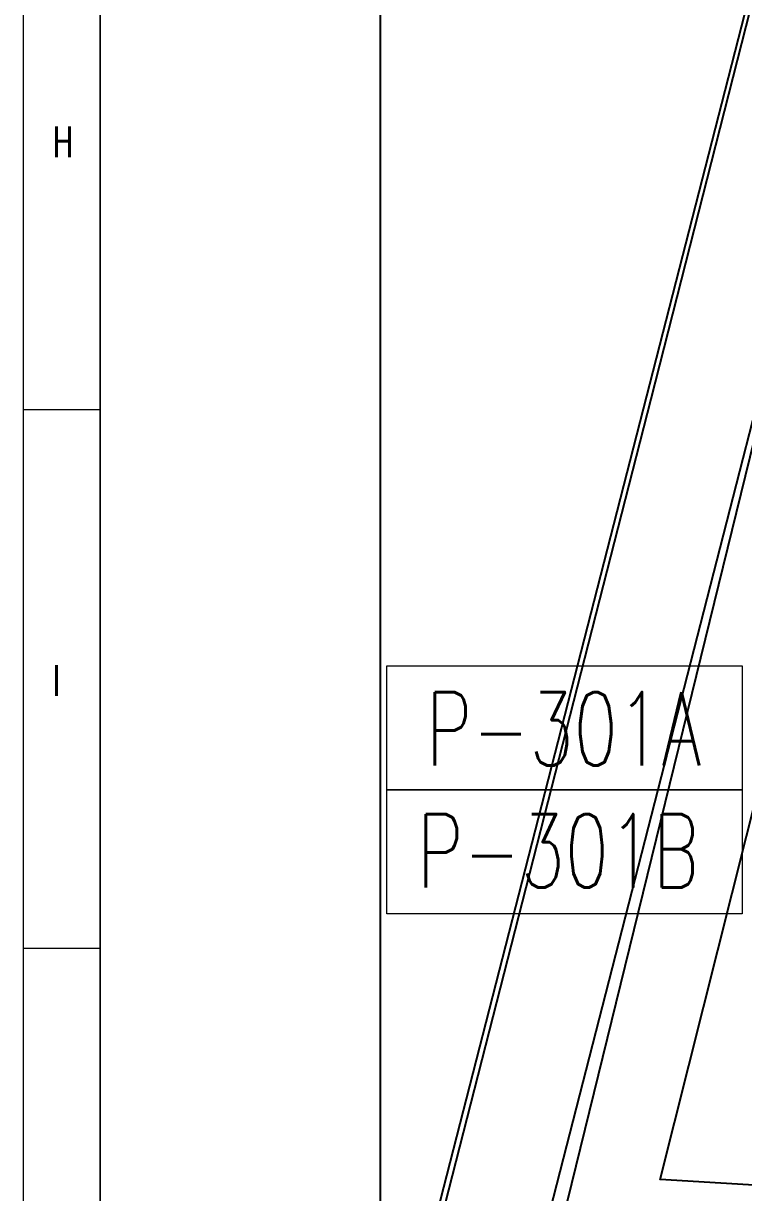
# Model space of a CAD drawing. Header units: inches. Extents: x -1128 to 651, y 96 to 845.
# Drawn here: x -1127.94 to -1105, y 680.05 to 717.26 of the extents above; entities that cross this region are included whole.
import ezdxf
from ezdxf.enums import TextEntityAlignment as Align

# ---------------------------------------------------------------- set-up
doc = ezdxf.new("R2010")
doc.units = ezdxf.units.IN
doc.header["$MEASUREMENT"] = 0
doc.layers.add('Background Stuff', color=253, linetype='Continuous')
doc.layers.add('Layer 1', color=7, linetype='Continuous')
doc.layers.add('Cables', color=7, linetype='Continuous', lineweight=0)
doc.styles.add('HZTXT', font='txt_qlt.shx', dxfattribs={"width": 0.7, "bigfont": 'hztxt.shx'})
doc.styles.add('TEG BORDER', font='txt_qlt.shx', dxfattribs={"width": 0.7, "bigfont": 'hztxt.shx'})

# ---------------------------------------------------------------- blocks, each defined once
blk = doc.blocks.new('TEG BORDER A2')
at = {"linetype": 'Continuous'}
blk.add_line((5, 415), (5, 5), dxfattribs=at)
for p, q in [((0, 140), (5, 140)), ((0, 105), (5, 105))]:
    blk.add_line(p, q)
at = {"color": 5, "lineweight": 15}
blk.add_lwpolyline([(0, 420), (594, 420), (594, 0), (0, 0)], close=True, dxfattribs=at)
blk.add_lwpolyline([(5, 415), (589, 415), (589, 5), (5, 5)], close=True)
at = {"char_height": 2, "width": 2, "attachment_point": 1, "style": 'TEG BORDER'}
for s, insert in [('H', (1.91, 158.389)), ('I', (1.91, 123.389))]:
    blk.add_mtext(s, dxfattribs=dict(at, insert=insert))

msp = doc.modelspace()

# ---------------------------------------------------------------- linework, layer by layer
at = {"layer": 'Background Stuff'}
msp.add_line((-1111.394, 676.624), (-1104.228, 705.757), dxfattribs=at)
msp.add_lwpolyline([(-1116.562, 829.555), (-897.6, 829.555), (-897.6, 652.653), (-1116.562, 652.653)], close=True, dxfattribs=at)
for points in [[(-1080.97, 811.272), (-1101.322, 731.795), (-1115.397, 676.95)], [(-1080.97, 811.272), (-1101.076, 732.283), (-1107.954, 705.308), (-1115.215, 676.935)], [(-1077.683, 810.588), (-1097.957, 730.963), (-1111.891, 676.665)]]:
    msp.add_lwpolyline(points, dxfattribs=at)
at = {"layer": 'Background Stuff', "ltscale": 200}
msp.add_lwpolyline([(-913.176, 668.265), (-970.428, 672.119), (-970.416, 672.425), (-1066.033, 677.958), (-1107.665, 680.475), (-1099.4, 713.29), (-1094.57, 732.167), (-1094.213, 733.133), (-1093.815, 733.791), (-1093.318, 734.252), (-1093.088, 734.384), (-1088.696, 736.954), (-1081.839, 739.464), (-1082.048, 739.862), (-1077.724, 741.419)], dxfattribs=at)
at = {"layer": 'Layer 1', "color": 0, "lineweight": 5}
for points in [[(-1116.358, 696.817), (-1105.052, 696.817), (-1105.052, 692.869), (-1116.358, 692.869), (-1116.358, 696.817)], [(-1116.358, 692.869), (-1105.052, 692.869), (-1105.052, 688.921), (-1116.358, 688.921), (-1116.358, 692.869)]]:
    msp.add_lwpolyline(points, dxfattribs=at)

# ---------------------------------------------------------------- block references
at = {"layer": 'Cables', "color": 0, "xscale": 0.4897326461023622, "yscale": 0.4897326461023622, "zscale": 0.4897326461023622}
msp.add_blockref('TEG BORDER A2', (-1127.935, 636.411), dxfattribs=at)

# ---------------------------------------------------------------- texts
at = {"color": 0, "lineweight": 9, "style": 'HZTXT', "width": 0.7}
for s, p in [('P-301A', (-1110.733, 693.643)), ('P-301B', (-1110.908, 689.763))]:
    msp.add_text(s, height=2.3393, dxfattribs=at).set_placement(p, align=Align.CENTER)

doc.saveas('drawing.dxf')
